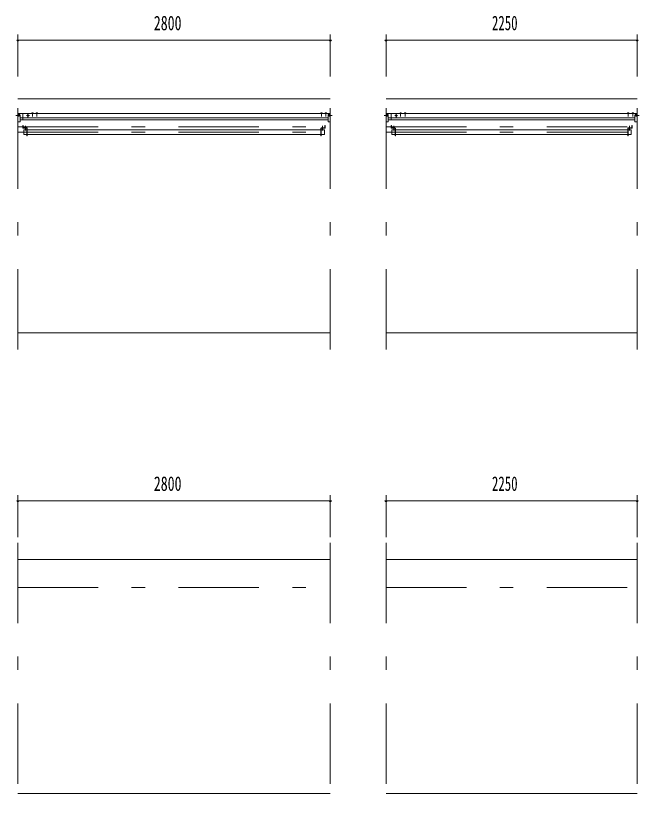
# Model space of a CAD drawing. Units: millimetres, scale not verified. Extents: x -26434 to 26434, y -10500 to 10500.
# Drawn here: x -15410 to -9825, y -7705 to -592 of the extents above; entities that cross this region are included whole.
import ezdxf
from ezdxf.enums import TextEntityAlignment as Align

# ---------------------------------------------------------------- set-up
doc = ezdxf.new("R2010")
doc.units = ezdxf.units.MM
doc.header["$LTSCALE"] = 60
doc.linetypes.add('USER3', pattern=[24, 12, -5, 2, -5])
for name, color, linetype, lineweight in [('0-2_1-05BOLD', 7, 'Continuous', 18), ('0-3_1-25CENTER', 3, 'USER3', 18), ('0-5_1-55DIM', 3, 'Continuous', 18)]:
    doc.layers.add(name, color=color, linetype=linetype, lineweight=lineweight)
doc.styles.add('ＭＳ ゴシック', font='')
doc.styles.get('ＭＳ ゴシック').set_extended_font_data('MS Gothic')

msp = doc.modelspace()

# ---------------------------------------------------------------- linework, layer by layer
at = {"layer": '0-2_1-05BOLD'}
for p, q in [((-15392.91, -1335.33), (-12592.9, -1335.33)), ((-12092.91, -1335.33), (-9842.91, -1335.33)), ((-15377.9, -1475.28), (-15392.91, -1475.28)), ((-15392.91, -1491.55), (-15387.9, -1488.67)), ((-15392.9, -1480), (-15387.9, -1482.89)), ((-12592.91, -1465.78), (-15388.62, -1465.78)), ((-15384.41, -1481.78), (-15388.1, -1481.78)), ((-15388.1, -1489.78), (-15384.41, -1489.78)), ((-15387.9, -1488.67), (-15387.9, -1482.89)), ((-15372.91, -1480.28), (-15372.91, -1540.78)), ((-15347.91, -1465.78), (-15347.91, -1523.38)), ((-15347.91, -1467.38), (-15346.91, -1467.38)), ((-15346.91, -1523.38), (-15346.91, -1465.78)), ((-15306.91, -1482.89), (-15301.9, -1480)), ((-15306.91, -1488.67), (-15306.91, -1482.89)), ((-15301.9, -1480), (-15296.91, -1482.89)), ((-15268.66, -1464.18), (-15268.66, -1465.78)), ((-15256.16, -1464.18), (-15268.66, -1464.18)), ((-15265.29, -1460.68), (-15265.29, -1464.18)), ((-15259.52, -1460.68), (-15259.52, -1464.18)), ((-15257.51, -1460.18), (-15256.63, -1460.68)), ((-15256.63, -1460.68), (-15256.63, -1464.18)), ((-15256.16, -1464.18), (-15256.16, -1465.78)), ((-15216.16, -1464.18), (-15228.66, -1464.18)), ((-15228.66, -1464.18), (-15228.66, -1465.78)), ((-15225.29, -1460.68), (-15225.29, -1464.18)), ((-15219.52, -1460.68), (-15219.52, -1464.18)), ((-15217.51, -1460.18), (-15216.63, -1460.68)), ((-15216.63, -1460.68), (-15216.63, -1464.18)), ((-15216.16, -1464.18), (-15216.16, -1465.78)), ((-12677.3, -1460.18), (-12678.18, -1460.68)), ((-12678.18, -1460.68), (-12678.18, -1464.18)), ((-12667.51, -1460.18), (-12677.3, -1460.18)), ((-12675.29, -1460.68), (-12675.29, -1464.18)), ((-12669.52, -1460.68), (-12669.52, -1464.18)), ((-12666.16, -1464.18), (-12666.16, -1465.78)), ((-12637.31, -1460.18), (-12638.18, -1460.68)), ((-12638.18, -1460.68), (-12638.18, -1464.18)), ((-12627.51, -1460.18), (-12637.31, -1460.18)), ((-12635.29, -1460.68), (-12635.29, -1464.18)), ((-12629.52, -1460.68), (-12629.52, -1464.18)), ((-12626.15, -1464.18), (-12626.15, -1465.78)), ((-12607.91, -1475.28), (-12592.91, -1475.28)), ((-12601.41, -1481.78), (-12597.71, -1481.78)), ((-12597.71, -1489.78), (-12601.41, -1489.78)), ((-12592.91, -1480), (-12597.91, -1482.89)), ((-12077.91, -1475.28), (-12092.91, -1475.28)), ((-12092.91, -1491.55), (-12087.91, -1488.67)), ((-12092.9, -1480), (-12087.91, -1482.89)), ((-9842.91, -1465.78), (-12088.62, -1465.78)), ((-12084.41, -1481.78), (-12088.11, -1481.78)), ((-12088.11, -1489.78), (-12084.41, -1489.78)), ((-12087.91, -1488.67), (-12087.91, -1482.89)), ((-12072.91, -1480.28), (-12072.91, -1540.78)), ((-12047.91, -1465.78), (-12047.91, -1523.38)), ((-12047.91, -1467.38), (-12046.91, -1467.38)), ((-12046.91, -1523.38), (-12046.91, -1465.78)), ((-12006.91, -1482.89), (-12001.91, -1480)), ((-12006.91, -1488.67), (-12006.91, -1482.89)), ((-12001.91, -1480), (-11996.91, -1482.89)), ((-11968.66, -1464.18), (-11968.66, -1465.78)), ((-11956.16, -1464.18), (-11968.66, -1464.18)), ((-11965.29, -1460.68), (-11965.29, -1464.18)), ((-11959.52, -1460.68), (-11959.52, -1464.18)), ((-11957.51, -1460.18), (-11956.63, -1460.68)), ((-11956.63, -1460.68), (-11956.63, -1464.18)), ((-11956.16, -1464.18), (-11956.16, -1465.78)), ((-11928.66, -1464.18), (-11928.66, -1465.78)), ((-11916.16, -1464.18), (-11928.66, -1464.18)), ((-11925.29, -1460.68), (-11925.29, -1464.18)), ((-11919.52, -1460.68), (-11919.52, -1464.18)), ((-11917.51, -1460.18), (-11916.63, -1460.68)), ((-11916.63, -1460.68), (-11916.63, -1464.18)), ((-11916.16, -1464.18), (-11916.16, -1465.78)), ((-9927.31, -1460.18), (-9928.18, -1460.68)), ((-9928.18, -1460.68), (-9928.18, -1464.18)), ((-9917.51, -1460.18), (-9927.31, -1460.18)), ((-9925.29, -1460.68), (-9925.29, -1464.18)), ((-9919.52, -1460.68), (-9919.52, -1464.18)), ((-9916.16, -1464.18), (-9916.16, -1465.78)), ((-9887.31, -1460.18), (-9888.18, -1460.68)), ((-9888.18, -1460.68), (-9888.18, -1464.18)), ((-9877.51, -1460.18), (-9887.31, -1460.18)), ((-9885.29, -1460.68), (-9885.29, -1464.18)), ((-9879.52, -1460.68), (-9879.52, -1464.18)), ((-9876.16, -1464.18), (-9876.16, -1465.78)), ((-9857.91, -1475.28), (-9842.91, -1475.28)), ((-9851.41, -1481.78), (-9847.71, -1481.78)), ((-9847.71, -1489.78), (-9851.41, -1489.78)), ((-9842.91, -1480), (-9847.91, -1482.89)), ((-15372.91, -1540.78), (-15392.91, -1540.78)), ((-12612.91, -1505.78), (-15372.91, -1505.78)), ((-12612.91, -1523.38), (-15372.91, -1523.38)), ((-15346.91, -1502.38), (-15347.91, -1502.38)), ((-12072.91, -1540.78), (-12092.91, -1540.78)), ((-9862.91, -1505.78), (-12072.91, -1505.78)), ((-9862.91, -1523.38), (-12072.91, -1523.38)), ((-12046.91, -1502.38), (-12047.91, -1502.38)), ((-15348.36, -1593.33), (-15348.36, -1573.33)), ((-15313.56, -1595.33), (-15343.16, -1595.33)), ((-15343.16, -1598.53), (-15313.56, -1598.53)), ((-15311.56, -1600.53), (-15311.56, -1666.33)), ((-15308.36, -1613.13), (-12677.46, -1613.13)), ((-12677.46, -1600.53), (-12677.46, -1666.33)), ((-12674.26, -1600.53), (-12674.26, -1666.33)), ((-12674.26, -1613.13), (-12645.41, -1613.13)), ((-12672.26, -1595.33), (-12642.66, -1595.33)), ((-12642.66, -1598.53), (-12672.26, -1598.53)), ((-12645.41, -1613.13), (-12645.41, -1655.83)), ((-12637.46, -1593.33), (-12637.46, -1573.33)), ((-12048.36, -1593.33), (-12048.36, -1573.33)), ((-12013.56, -1595.33), (-12043.16, -1595.33)), ((-12043.16, -1598.53), (-12013.56, -1598.53)), ((-12040.41, -1613.13), (-12040.41, -1655.83)), ((-12011.56, -1613.13), (-12040.41, -1613.13)), ((-12011.56, -1600.53), (-12011.56, -1666.33)), ((-12008.36, -1600.53), (-12008.36, -1666.33)), ((-12008.36, -1613.13), (-9927.46, -1613.13)), ((-9927.46, -1600.53), (-9927.46, -1666.33)), ((-9924.26, -1600.53), (-9924.26, -1666.33)), ((-9922.26, -1595.33), (-9892.66, -1595.33)), ((-9892.66, -1598.53), (-9922.26, -1598.53)), ((-9887.46, -1593.33), (-9887.46, -1573.33)), ((-15311.56, -1655.83), (-15340.41, -1655.83)), ((-15308.36, -1655.83), (-12677.46, -1655.83)), ((-12677.46, -1666.33), (-12674.26, -1666.33)), ((-12674.26, -1655.83), (-12645.41, -1655.83)), ((-12011.56, -1655.83), (-12040.41, -1655.83)), ((-12008.36, -1666.33), (-12011.56, -1666.33)), ((-12008.36, -1655.83), (-9927.46, -1655.83)), ((-9927.46, -1666.33), (-9924.26, -1666.33)), ((-9924.26, -1655.83), (-9895.41, -1655.83)), ((-12592.9, -3430.33), (-15392.91, -3430.33)), ((-9842.91, -3430.33), (-12092.91, -3430.33)), ((-15392.91, -5460.33), (-12592.9, -5460.33)), ((-12092.9, -5460.33), (-9842.91, -5460.33)), ((-12592.9, -7555.33), (-15392.91, -7555.33)), ((-9842.91, -7555.33), (-12092.9, -7555.33))]:
    msp.add_line(p, q, dxfattribs=at)
for points in [[(-15306.91, -1488.67), (-15301.91, -1491.55), (-15296.91, -1488.67), (-15296.91, -1482.89)], [(-15257.51, -1460.18), (-15267.31, -1460.18), (-15268.18, -1460.68), (-15268.18, -1464.18)], [(-15217.51, -1460.18), (-15227.3, -1460.18), (-15228.18, -1460.68), (-15228.18, -1464.18)], [(-12666.16, -1464.18), (-12678.66, -1464.18), (-12678.66, -1465.78)], [(-12667.51, -1460.18), (-12666.63, -1460.68), (-12666.63, -1464.18)], [(-12626.15, -1464.18), (-12638.66, -1464.18), (-12638.66, -1465.78)], [(-12627.51, -1460.18), (-12626.63, -1460.68), (-12626.63, -1464.18)], [(-12612.91, -1480.28), (-12612.91, -1540.78), (-12592.91, -1540.78)], [(-12592.91, -1491.55), (-12597.91, -1488.67), (-12597.91, -1482.89)], [(-12006.91, -1488.67), (-12001.91, -1491.55), (-11996.91, -1488.67), (-11996.91, -1482.89)], [(-11957.51, -1460.18), (-11967.31, -1460.18), (-11968.18, -1460.68), (-11968.18, -1464.18)], [(-11917.51, -1460.18), (-11927.31, -1460.18), (-11928.18, -1460.68), (-11928.18, -1464.18)], [(-9916.16, -1464.18), (-9928.66, -1464.18), (-9928.66, -1465.78)], [(-9917.51, -1460.18), (-9916.63, -1460.68), (-9916.63, -1464.18)], [(-9876.16, -1464.18), (-9888.66, -1464.18), (-9888.66, -1465.78)], [(-9877.51, -1460.18), (-9876.63, -1460.68), (-9876.63, -1464.18)], [(-9862.91, -1480.28), (-9862.91, -1540.78), (-9842.91, -1540.78)], [(-9842.91, -1491.55), (-9847.91, -1488.67), (-9847.91, -1482.89)], [(-15345.16, -1593.33), (-15345.16, -1573.33), (-15348.36, -1573.33)], [(-15311.56, -1613.13), (-15340.41, -1613.13), (-15340.41, -1655.83)], [(-15308.36, -1600.53), (-15308.36, -1666.33), (-15311.56, -1666.33)], [(-12640.66, -1593.33), (-12640.66, -1573.33), (-12637.46, -1573.33)], [(-12045.16, -1593.33), (-12045.16, -1573.33), (-12048.36, -1573.33)], [(-9924.26, -1613.13), (-9895.41, -1613.13), (-9895.41, -1655.83)], [(-9890.66, -1593.33), (-9890.66, -1573.33), (-9887.46, -1573.33)]]:
    msp.add_lwpolyline(points, dxfattribs=at)
for centre, radius in [((-15301.91, -1485.78), 6.25), ((-15301.91, -1485.78), 4.9), ((-12001.91, -1485.78), 6.25), ((-12001.91, -1485.78), 4.9)]:
    msp.add_circle(centre, radius, dxfattribs=at)
for centre, radius, start, end in [((-15392.91, -1485.78), 6.25, 270, 90), ((-15392.91, -1485.78), 4.9, 270, 90), ((-15384.41, -1485.78), 4, 270, 90), ((-15377.9, -1480.28), 5, 0, 90), ((-15266.74, -1462.49), 2.32, 51.45377, 90), ((-15262.41, -1468.69), 8.51, 70.16867, 109.82912), ((-15258.08, -1462.5), 2.32, 90, 128.53143), ((-15226.74, -1462.49), 2.32, 51.45377, 90), ((-15222.41, -1468.69), 8.51, 70.16867, 109.82912), ((-15218.08, -1462.5), 2.32, 90, 128.53143), ((-12676.73, -1462.49), 2.32, 51.45377, 90), ((-12672.41, -1468.69), 8.51, 70.16867, 109.82912), ((-12668.08, -1462.5), 2.32, 90, 128.53143), ((-12636.74, -1462.49), 2.32, 51.45377, 90), ((-12632.41, -1468.69), 8.51, 70.16867, 109.82912), ((-12628.08, -1462.5), 2.32, 90, 128.53143), ((-12607.91, -1480.28), 5, 90, 180), ((-12601.41, -1485.78), 4, 90, 270), ((-12592.91, -1485.78), 6.25, 90, 270), ((-12592.91, -1485.78), 4.9, 90, 270), ((-12092.91, -1485.78), 6.25, 270, 90), ((-12092.91, -1485.78), 4.9, 270, 90), ((-12084.41, -1485.78), 4, 270, 90), ((-12077.91, -1480.28), 5, 0, 90), ((-11966.74, -1462.49), 2.32, 51.45377, 90), ((-11962.41, -1468.69), 8.51, 70.16867, 109.82912), ((-11958.08, -1462.5), 2.32, 90, 128.53143), ((-11926.74, -1462.49), 2.32, 51.45377, 90), ((-11922.41, -1468.69), 8.51, 70.16867, 109.82912), ((-11918.08, -1462.5), 2.32, 90, 128.53143), ((-9926.74, -1462.49), 2.32, 51.45377, 90), ((-9922.41, -1468.69), 8.51, 70.16867, 109.82912), ((-9918.08, -1462.5), 2.32, 90, 128.53143), ((-9886.74, -1462.49), 2.32, 51.45377, 90), ((-9882.41, -1468.69), 8.51, 70.16867, 109.82912), ((-9878.08, -1462.5), 2.32, 90, 128.53143), ((-9857.91, -1480.28), 5, 90, 180), ((-9851.41, -1485.78), 4, 90, 270), ((-9842.91, -1485.78), 6.25, 90, 270), ((-9842.91, -1485.78), 4.9, 90, 270), ((-15343.16, -1593.33), 5.2, 180, 270), ((-15343.16, -1593.33), 2, 180, 270), ((-15313.56, -1600.53), 5.2, 0, 90), ((-15313.56, -1600.53), 2, 0, 90), ((-12672.26, -1600.53), 5.2, 90, 180), ((-12672.26, -1600.53), 2, 90, 180), ((-12642.66, -1593.33), 2, 270, 0), ((-12642.66, -1593.33), 5.2, 270, 0), ((-12043.16, -1593.33), 5.2, 180, 270), ((-12043.16, -1593.33), 2, 180, 270), ((-12013.56, -1600.53), 5.2, 0, 90), ((-12013.56, -1600.53), 2, 0, 90), ((-9922.26, -1600.53), 5.2, 90, 180), ((-9922.26, -1600.53), 2, 90, 180), ((-9892.66, -1593.33), 2, 270, 0), ((-9892.66, -1593.33), 5.2, 270, 0)]:
    msp.add_arc(centre, radius, start, end, dxfattribs=at)
at = {"layer": '0-3_1-25CENTER'}
for p, q in [((-15392.91, -3580.33), (-15392.91, -1185.33)), ((-12592.9, -3580.33), (-12592.9, -1185.33)), ((-12092.91, -3580.33), (-12092.91, -1185.33)), ((-9842.91, -3580.33), (-9842.91, -1185.33)), ((-15410.4, -1485.78), (-15375.41, -1485.78)), ((-15314.41, -1485.78), (-15289.41, -1485.78)), ((-15301.91, -1505.78), (-15301.91, -1465.78)), ((-15262.41, -1457.76), (-15262.41, -1492.64)), ((-15222.41, -1457.76), (-15222.41, -1492.64)), ((-12672.41, -1457.76), (-12672.41, -1492.64)), ((-12632.41, -1457.76), (-12632.41, -1492.64)), ((-12575.41, -1485.78), (-12610.41, -1485.78)), ((-12110.41, -1485.78), (-12075.41, -1485.78)), ((-12014.41, -1485.78), (-11989.41, -1485.78)), ((-12001.91, -1505.78), (-12001.91, -1465.78)), ((-11962.41, -1457.76), (-11962.41, -1492.64)), ((-11922.41, -1457.76), (-11922.41, -1492.64)), ((-9922.41, -1457.76), (-9922.41, -1492.64)), ((-9882.41, -1457.76), (-9882.41, -1492.64)), ((-9825.41, -1485.78), (-9860.41, -1485.78)), ((-15392.91, -1585.33), (-12592.9, -1585.33)), ((-15392.91, -1634.48), (-12592.9, -1634.48)), ((-15323.36, -1576.33), (-15323.36, -1618.13)), ((-12662.46, -1576.33), (-12662.46, -1618.13)), ((-12092.91, -1585.33), (-9842.91, -1585.33)), ((-12092.91, -1634.48), (-9842.91, -1634.48)), ((-12023.36, -1576.33), (-12023.36, -1618.13)), ((-9912.46, -1576.33), (-9912.46, -1618.13)), ((-15392.91, -5310.33), (-15392.91, -7705.33)), ((-12592.9, -5310.33), (-12592.9, -7705.33)), ((-12092.9, -5310.33), (-12092.9, -7705.33)), ((-9842.91, -5310.33), (-9842.91, -7705.33)), ((-15392.91, -5710.33), (-12592.9, -5710.33)), ((-12092.9, -5710.33), (-9842.91, -5710.33))]:
    msp.add_line(p, q, dxfattribs=at)
at = {"layer": '0-5_1-55DIM'}
for p, q in [((-15392.91, -760.33), (-15392.91, -1135.33)), ((-12592.9, -760.33), (-12592.9, -1135.33)), ((-12092.91, -760.33), (-12092.91, -1135.33)), ((-9842.91, -760.33), (-9842.91, -1135.33)), ((-15382.91, -810.33), (-15402.91, -810.33)), ((-15392.91, -810.33), (-12592.9, -810.33)), ((-12582.9, -810.33), (-12602.9, -810.33)), ((-12082.91, -810.33), (-12102.91, -810.33)), ((-12092.91, -810.33), (-9842.91, -810.33)), ((-9832.91, -810.33), (-9852.91, -810.33)), ((-15392.91, -4885.33), (-15392.91, -5260.33)), ((-12592.9, -4885.33), (-12592.9, -5260.33)), ((-12092.9, -4885.33), (-12092.9, -5260.33)), ((-9842.91, -4885.33), (-9842.91, -5260.33)), ((-15382.91, -4935.33), (-15402.91, -4935.33)), ((-15392.91, -4935.33), (-12592.9, -4935.33)), ((-12582.9, -4935.33), (-12602.9, -4935.33)), ((-12082.9, -4935.33), (-12102.9, -4935.33)), ((-12092.9, -4935.33), (-9842.91, -4935.33)), ((-9832.91, -4935.33), (-9852.91, -4935.33))]:
    msp.add_line(p, q, dxfattribs=at)
for centre in [(-15392.91, -810.33), (-12592.9, -810.33), (-12092.91, -810.33), (-9842.91, -810.33), (-15392.91, -4935.33), (-12592.9, -4935.33), (-12092.9, -4935.33), (-9842.91, -4935.33)]:
    msp.add_arc(centre, 10, 180, 0, dxfattribs=at)

# ---------------------------------------------------------------- texts
at = {"layer": '0-5_1-55DIM', "color": 7, "style": 'ＭＳ ゴシック'}
for s, width, p in [('2800', 0.7, (-14174.18, -760.33)), ('2250', 0.65, (-11144.59, -760.33)), ('2800', 0.7, (-14174.18, -4885.33)), ('2250', 0.65, (-11144.59, -4885.33))]:
    msp.add_text(s, height=130.2, dxfattribs=dict(at, width=width)).set_placement(p, align=Align.BOTTOM_LEFT)

doc.saveas('drawing.dxf')
